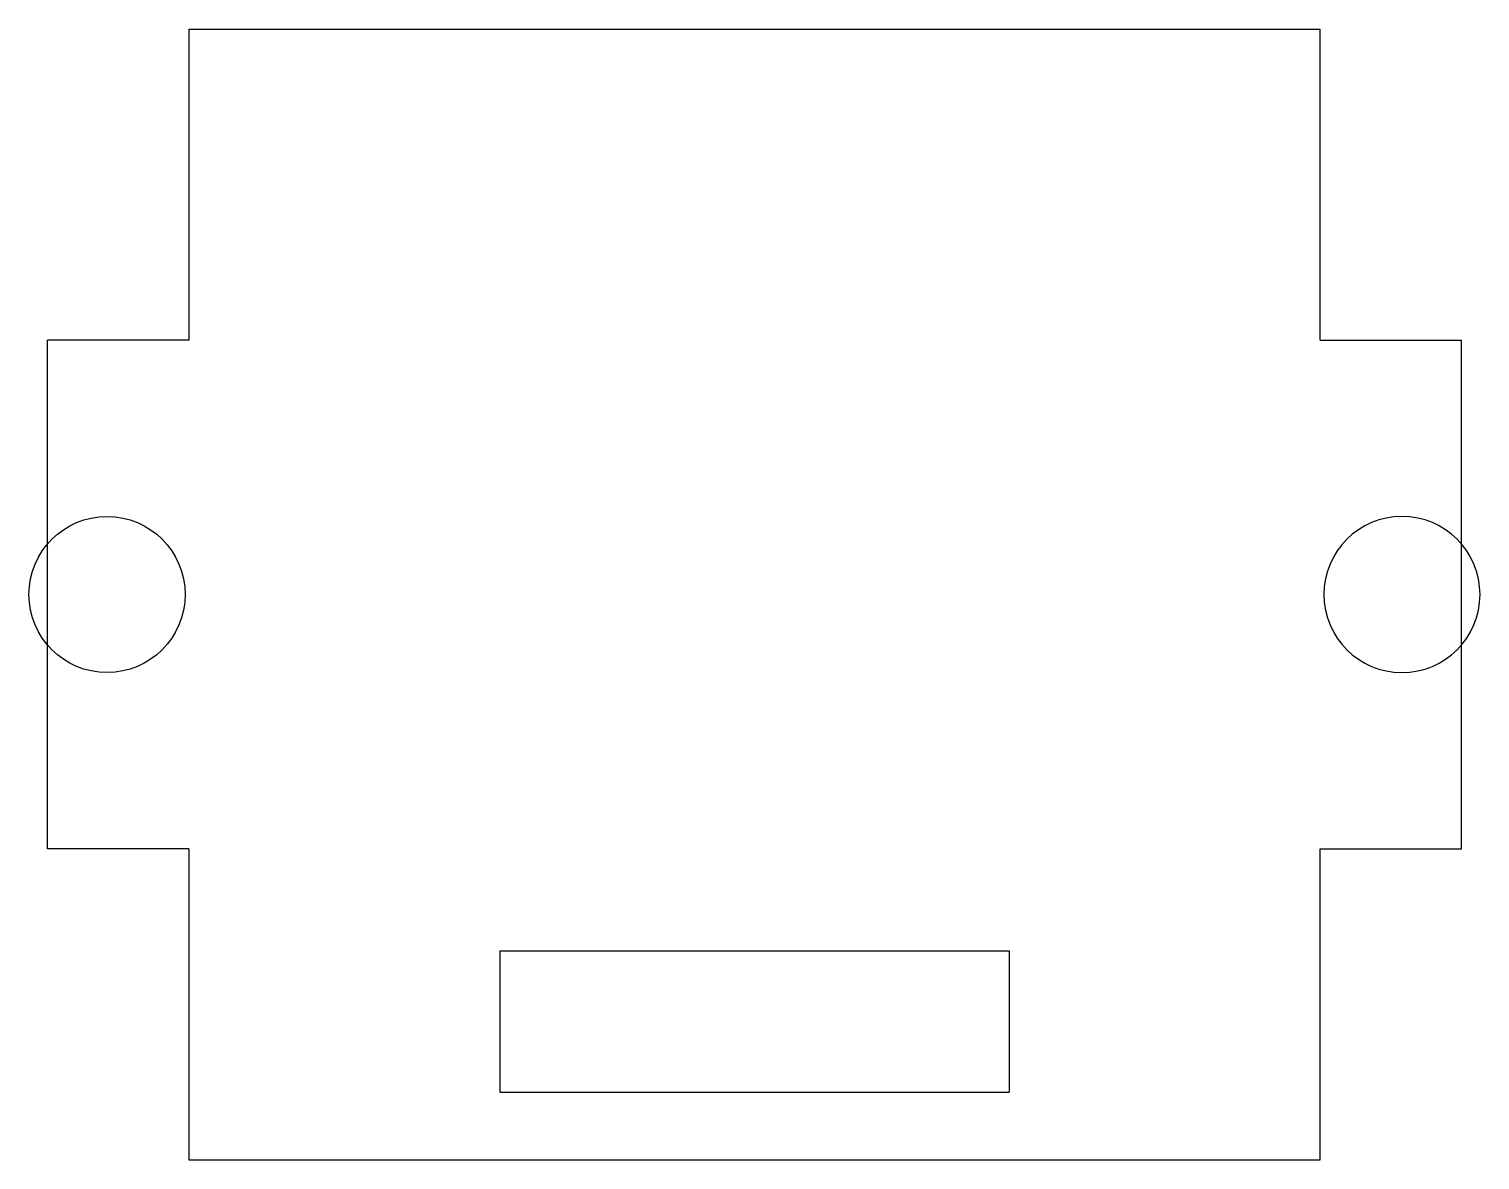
# Model space of a CAD drawing. Extents: x -0.64 to 0.64, y -0.5 to 0.5.
import ezdxf

# ---------------------------------------------------------------- set-up
doc = ezdxf.new("R2010")
doc.units = 0
doc.layers.add('VISIBLE', color=7, linetype='CONTINUOUS')

msp = doc.modelspace()

# ---------------------------------------------------------------- linework, layer by layer
at = {"layer": 'VISIBLE'}
for p, q in [((-0.5, 0.5), (0.5, 0.5)), ((-0.5, 0.5), (-0.5, 0.225)), ((0.5, 0.225), (0.5, 0.5)), ((-0.625, -0.225), (-0.625, 0.225)), ((-0.5, 0.225), (-0.625, 0.225)), ((0.5, 0.225), (0.625, 0.225)), ((0.625, -0.225), (0.625, 0.225)), ((-0.5, -0.225), (-0.625, -0.225)), ((-0.5, -0.225), (-0.5, -0.5)), ((0.5, -0.5), (0.5, -0.225)), ((0.5, -0.225), (0.625, -0.225)), ((-0.225, -0.315), (0.225, -0.315)), ((-0.225, -0.315), (-0.225, -0.44)), ((0.225, -0.315), (0.225, -0.44)), ((-0.225, -0.44), (0.225, -0.44)), ((-0.5, -0.5), (0.5, -0.5))]:
    msp.add_line(p, q, dxfattribs=at)
msp.add_circle((-0.5724, 0), 0.069, dxfattribs=at)
at = {"layer": 'VISIBLE', "extrusion": (0, 0, -1)}
msp.add_circle((-0.5724, 0), 0.069, dxfattribs=at)

doc.saveas('drawing.dxf')
